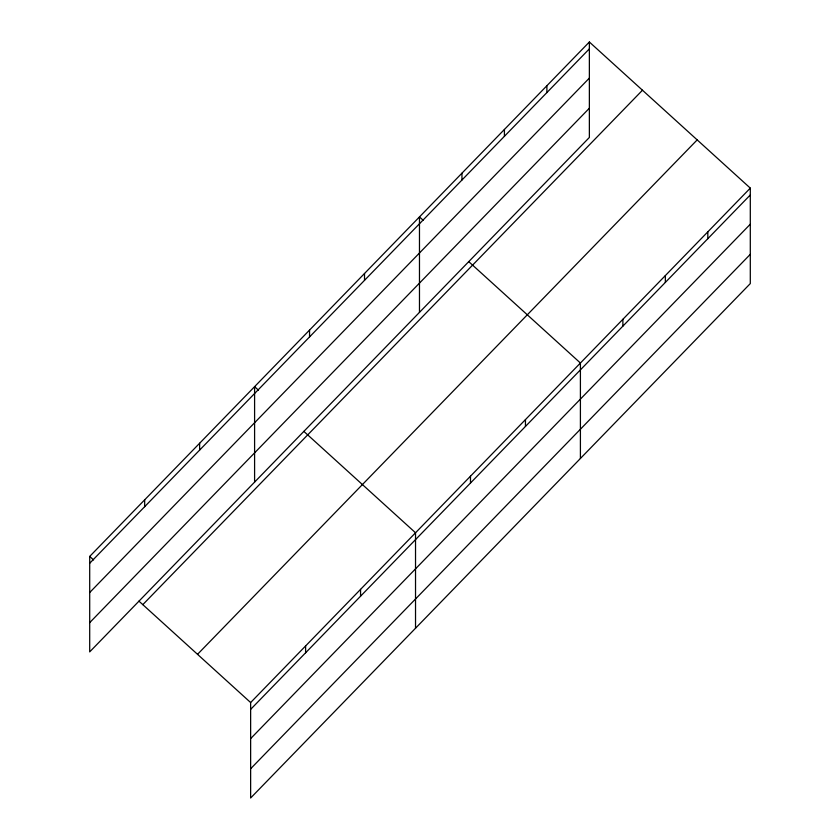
<?xml version="1.0" encoding="UTF-8"?>
<svg xmlns="http://www.w3.org/2000/svg" width="840" height="840" viewBox="0 0 840 840"><rect width="100%" height="100%" fill="white"/><g stroke="black" fill="none" stroke-linecap="round" stroke-linejoin="round"><path stroke-width="1.26" d="M750.299 188.118L750.299 283.574L250.635 798L250.635 702.545L750.299 188.118L589.365 42L89.702 556.426L89.702 651.882L589.365 137.456L589.365 42M89.702 563.273L589.365 48.846M89.702 592.515L589.365 78.089M89.702 622.639L589.365 108.213M142.81 604.643L642.474 90.216M197.526 654.328L697.19 139.892M250.635 709.38L750.299 194.953M250.635 738.623L750.299 224.196M250.635 768.758L750.299 254.331M423.339 220.416L419.475 216.909L419.475 312.365M468.72 261.618L580.409 363.017L580.409 458.472M258.458 390.169L254.594 386.663L254.594 482.129M303.839 431.382L415.527 532.781L415.527 628.236M89.702 556.426L93.566 559.933M138.947 601.135L250.635 702.545M707.826 231.84L707.826 238.686M665.353 275.562L665.353 282.408M622.881 319.294L622.881 326.13M546.893 85.722L546.893 92.568M525.452 419.612L525.452 426.447M504.42 129.455L504.42 136.29M470.484 476.196L470.484 483.031M461.947 173.177L461.947 180.023M364.518 273.494L364.518 280.34M360.56 589.365L360.56 596.211M309.55 330.078L309.55 336.924M305.603 645.96L305.603 652.796M199.626 443.257L199.626 450.093M144.669 499.842L144.669 506.688"/></g></svg>
